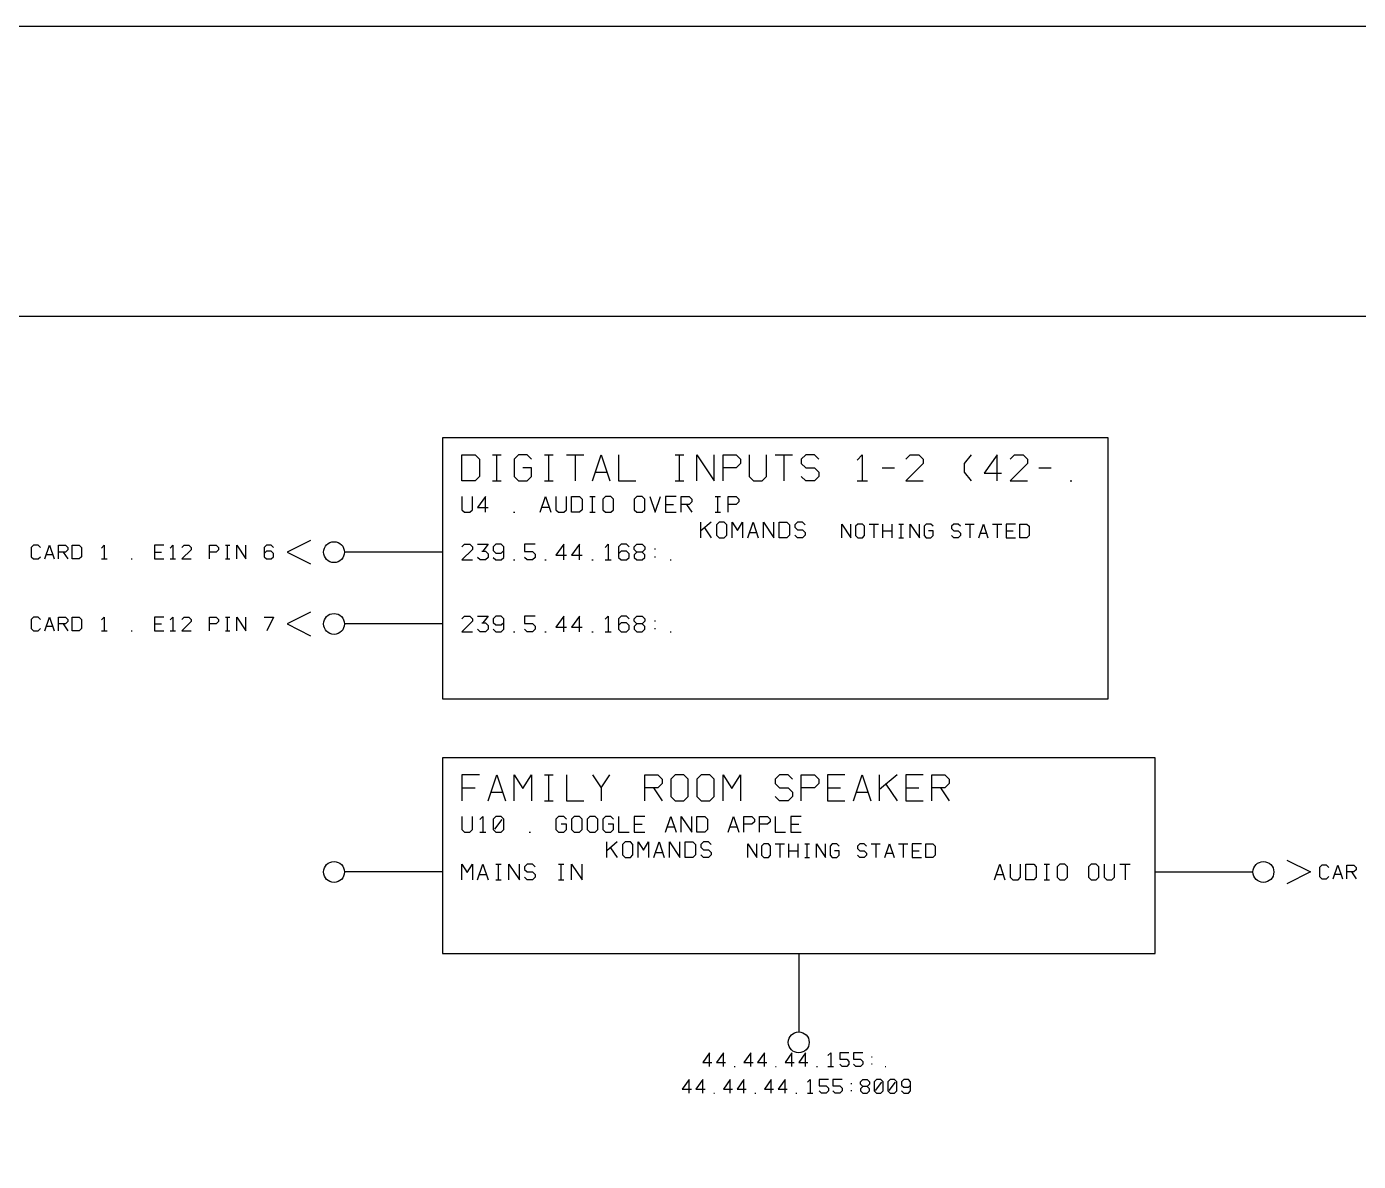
# Model space of a CAD drawing. Header units: millimetres. Extents: x 10 to 2534, y 10 to 1372.
# Drawn here: x 816.8 to 1020.9, y 1197.8 to 1371.6 of the extents above; entities that cross this region are included whole.
import ezdxf

# ---------------------------------------------------------------- set-up
doc = ezdxf.new("R2010")
doc.units = ezdxf.units.MM
for name, color, linetype, lineweight in [('DEVICE', 7, 'CONTINUOUS', 25), ('GROUP', 6, 'CONTINUOUS', 25), ('LABEL', 8, 'CONTINUOUS', 25), ('PANE', 250, 'CONTINUOUS', 25), ('POINT', 4, 'CONTINUOUS', 25), ('PORT_BUS', 5, 'CONTINUOUS', 25), ('PORT_IN', 3, 'CONTINUOUS', 25), ('PORT_OUT', 30, 'CONTINUOUS', 25), ('PORTAL', 2, 'CONTINUOUS', 25), ('SHEET', 7, 'CONTINUOUS', 25)]:
    doc.layers.add(name, color=color, linetype=linetype, lineweight=lineweight)

msp = doc.modelspace()

# ---------------------------------------------------------------- linework, layer by layer
at = {"layer": 'DEVICE'}
for points in [[(880.5, 1268.6), (982.5, 1268.6), (982.5, 1308.6), (880.5, 1308.6)], [(880.5, 1229.6), (989.7, 1229.6), (989.7, 1259.6), (880.5, 1259.6)]]:
    msp.add_lwpolyline(points, close=True, dxfattribs=at)
at = {"layer": 'GROUP'}
msp.add_lwpolyline([(24, 223.4), (1535.9, 223.4), (1535.9, 1327.2), (24, 1327.2)], close=True, dxfattribs=at)
at = {"layer": 'LABEL'}
for points in [[(883.5, 1302), (883.5, 1306), (885.5, 1306), (886.166667, 1305.333333), (886.166667, 1302.666667), (885.5, 1302), (883.5, 1302)], [(888.166667, 1306), (889.5, 1306)], [(888.833333, 1302), (888.833333, 1306)], [(894.166667, 1305.333333), (893.5, 1306), (892.166667, 1306), (891.5, 1305.333333), (891.5, 1302.666667), (892.166667, 1302), (893.5, 1302), (894.166667, 1302.666667), (894.166667, 1304), (892.833333, 1304)], [(896.166667, 1306), (897.5, 1306)], [(896.833333, 1302), (896.833333, 1306)], [(899.5, 1306), (902.166667, 1306)], [(900.833333, 1306), (900.833333, 1302)], [(903.5, 1302), (904.833333, 1306), (906.166667, 1302)], [(907.5, 1306), (907.5, 1302), (910.166667, 1302)], [(916.166667, 1306), (917.5, 1306)], [(916.833333, 1302), (916.833333, 1306)], [(919.5, 1302), (919.5, 1306), (922.166667, 1302), (922.166667, 1306)], [(923.5, 1302), (923.5, 1306), (925.5, 1306), (926.166667, 1305.333333), (926.166667, 1304.666667), (925.5, 1304), (923.5, 1304)], [(927.5, 1306), (927.5, 1302.666667), (928.166667, 1302), (929.5, 1302), (930.166667, 1302.666667), (930.166667, 1306)], [(931.5, 1306), (934.166667, 1306)], [(932.833333, 1306), (932.833333, 1302)], [(938.166667, 1305.333333), (937.5, 1306), (936.166667, 1306), (935.5, 1305.333333), (935.5, 1304.666667), (936.166667, 1304), (937.5, 1304), (938.166667, 1303.333333), (938.166667, 1302.666667), (937.5, 1302), (936.166667, 1302), (935.5, 1302.666667)], [(944.033333, 1305.2), (944.833333, 1306), (944.833333, 1302)], [(951.5, 1305.333333), (952.166667, 1306), (953.5, 1306), (954.166667, 1305.333333), (954.166667, 1304.666667), (951.5, 1302), (954.166667, 1302)], [(961.5, 1306), (960.433333, 1304.666667), (960.433333, 1303.333333), (961.5, 1302)], [(965.5, 1302), (965.5, 1306), (963.5, 1303.2), (966.166667, 1303.2)], [(967.5, 1305.333333), (968.166667, 1306), (969.5, 1306), (970.166667, 1305.333333), (970.166667, 1304.666667), (967.5, 1302), (970.166667, 1302)], [(947.9, 1304), (949.766667, 1304)], [(971.9, 1304), (973.766667, 1304)], [(888.166667, 1302), (889.5, 1302)], [(896.166667, 1302), (897.5, 1302)], [(903.966667, 1303.333333), (905.7, 1303.333333)], [(916.166667, 1302), (917.5, 1302)], [(944.033333, 1302), (945.633333, 1302)], [(976.7, 1302), (976.966667, 1302)], [(883.5, 1299.6), (883.5, 1297.6), (883.9, 1297.2), (884.7, 1297.2), (885.1, 1297.6), (885.1, 1299.6)], [(887.1, 1297.2), (887.1, 1299.6), (885.9, 1297.92), (887.5, 1297.92)], [(895.5, 1297.2), (896.3, 1299.6), (897.1, 1297.2)], [(895.78, 1298), (896.82, 1298)], [(897.9, 1299.6), (897.9, 1297.6), (898.3, 1297.2), (899.1, 1297.2), (899.5, 1297.6), (899.5, 1299.6)], [(900.3, 1297.2), (900.3, 1299.6), (901.5, 1299.6), (901.9, 1299.2), (901.9, 1297.6), (901.5, 1297.2), (900.3, 1297.2)], [(903.1, 1299.6), (903.9, 1299.6)], [(903.5, 1297.2), (903.5, 1299.6)], [(905.5, 1297.2), (906.3, 1297.2), (906.7, 1297.6), (906.7, 1299.2), (906.3, 1299.6), (905.5, 1299.6), (905.1, 1299.2), (905.1, 1297.6), (905.5, 1297.2)], [(910.3, 1297.2), (911.1, 1297.2), (911.5, 1297.6), (911.5, 1299.2), (911.1, 1299.6), (910.3, 1299.6), (909.9, 1299.2), (909.9, 1297.6), (910.3, 1297.2)], [(912.3, 1299.6), (913.1, 1297.2), (913.9, 1299.6)], [(916.3, 1299.6), (914.7, 1299.6), (914.7, 1297.2), (916.3, 1297.2)], [(914.7, 1298.4), (915.9, 1298.4)], [(917.1, 1297.2), (917.1, 1299.6), (918.3, 1299.6), (918.7, 1299.2), (918.7, 1298.8), (918.3, 1298.4), (917.1, 1298.4)], [(917.9, 1298.4), (918.7, 1297.2)], [(922.3, 1299.6), (923.1, 1299.6)], [(922.7, 1297.2), (922.7, 1299.6)], [(924.3, 1297.2), (924.3, 1299.6), (925.5, 1299.6), (925.9, 1299.2), (925.9, 1298.8), (925.5, 1298.4), (924.3, 1298.4)], [(891.42, 1297.2), (891.58, 1297.2)], [(903.1, 1297.2), (903.9, 1297.2)], [(922.3, 1297.2), (923.1, 1297.2)], [(883.5, 1291.9), (883.9, 1292.3), (884.7, 1292.3), (885.1, 1291.9), (885.1, 1291.5), (883.5, 1289.9), (885.1, 1289.9)], [(885.9, 1292.3), (887.5, 1292.3), (886.7, 1291.26)], [(888.3, 1290.3), (888.7, 1289.9), (889.5, 1289.9), (889.9, 1290.3), (889.9, 1291.9), (889.5, 1292.3), (888.7, 1292.3), (888.3, 1291.9), (888.3, 1291.34), (888.7, 1290.94), (889.5, 1290.94), (889.9, 1291.34)], [(894.7, 1292.3), (893.1, 1292.3), (893.1, 1291.18), (894.3, 1291.18), (894.7, 1290.78), (894.7, 1290.3), (894.3, 1289.9), (893.5, 1289.9), (893.1, 1290.3)], [(899.1, 1289.9), (899.1, 1292.3), (897.9, 1290.62), (899.5, 1290.62)], [(901.5, 1289.9), (901.5, 1292.3), (900.3, 1290.62), (901.9, 1290.62)], [(905.42, 1291.82), (905.9, 1292.3), (905.9, 1289.9)], [(909.1, 1291.9), (908.7, 1292.3), (907.9, 1292.3), (907.5, 1291.9), (907.5, 1290.3), (907.9, 1289.9), (908.7, 1289.9), (909.1, 1290.3), (909.1, 1290.86), (908.7, 1291.26), (907.9, 1291.26), (907.5, 1290.86)], [(910.3, 1291.1), (909.9, 1291.5), (909.9, 1291.9), (910.3, 1292.3), (911.1, 1292.3), (911.5, 1291.9), (911.5, 1291.5), (911.1, 1291.1), (910.3, 1291.1), (909.9, 1290.7), (909.9, 1290.3), (910.3, 1289.9), (911.1, 1289.9), (911.5, 1290.3), (911.5, 1290.7), (911.1, 1291.1)], [(886.54, 1291.26), (887.1, 1291.26), (887.5, 1290.86), (887.5, 1290.3), (887.1, 1289.9), (886.3, 1289.9), (885.9, 1290.3)], [(891.42, 1289.9), (891.58, 1289.9)], [(896.22, 1289.9), (896.38, 1289.9)], [(903.42, 1289.9), (903.58, 1289.9)], [(905.42, 1289.9), (906.38, 1289.9)], [(913.02, 1291.58), (913.18, 1291.58)], [(913.02, 1290.38), (913.18, 1290.38)], [(915.42, 1289.9), (915.58, 1289.9)], [(883.5, 1280.9), (883.9, 1281.3), (884.7, 1281.3), (885.1, 1280.9), (885.1, 1280.5), (883.5, 1278.9), (885.1, 1278.9)], [(885.9, 1281.3), (887.5, 1281.3), (886.7, 1280.26)], [(886.54, 1280.26), (887.1, 1280.26), (887.5, 1279.86), (887.5, 1279.3), (887.1, 1278.9), (886.3, 1278.9), (885.9, 1279.3)], [(888.3, 1279.3), (888.7, 1278.9), (889.5, 1278.9), (889.9, 1279.3), (889.9, 1280.9), (889.5, 1281.3), (888.7, 1281.3), (888.3, 1280.9), (888.3, 1280.34), (888.7, 1279.94), (889.5, 1279.94), (889.9, 1280.34)], [(894.7, 1281.3), (893.1, 1281.3), (893.1, 1280.18), (894.3, 1280.18), (894.7, 1279.78), (894.7, 1279.3), (894.3, 1278.9), (893.5, 1278.9), (893.1, 1279.3)], [(899.1, 1278.9), (899.1, 1281.3), (897.9, 1279.62), (899.5, 1279.62)], [(901.5, 1278.9), (901.5, 1281.3), (900.3, 1279.62), (901.9, 1279.62)], [(905.42, 1280.82), (905.9, 1281.3), (905.9, 1278.9)], [(909.1, 1280.9), (908.7, 1281.3), (907.9, 1281.3), (907.5, 1280.9), (907.5, 1279.3), (907.9, 1278.9), (908.7, 1278.9), (909.1, 1279.3), (909.1, 1279.86), (908.7, 1280.26), (907.9, 1280.26), (907.5, 1279.86)], [(910.3, 1280.1), (909.9, 1280.5), (909.9, 1280.9), (910.3, 1281.3), (911.1, 1281.3), (911.5, 1280.9), (911.5, 1280.5), (911.1, 1280.1), (910.3, 1280.1), (909.9, 1279.7), (909.9, 1279.3), (910.3, 1278.9), (911.1, 1278.9), (911.5, 1279.3), (911.5, 1279.7), (911.1, 1280.1)], [(913.02, 1280.58), (913.18, 1280.58)], [(891.42, 1278.9), (891.58, 1278.9)], [(896.22, 1278.9), (896.38, 1278.9)], [(903.42, 1278.9), (903.58, 1278.9)], [(905.42, 1278.9), (906.38, 1278.9)], [(913.02, 1279.38), (913.18, 1279.38)], [(915.42, 1278.9), (915.58, 1278.9)], [(886.166667, 1257), (883.5, 1257), (883.5, 1253)], [(887.5, 1253), (888.833333, 1257), (890.166667, 1253)], [(891.5, 1253), (891.5, 1257), (892.833333, 1254.866667), (894.166667, 1257), (894.166667, 1253)], [(896.166667, 1257), (897.5, 1257)], [(896.833333, 1253), (896.833333, 1257)], [(899.5, 1257), (899.5, 1253), (902.166667, 1253)], [(903.5, 1257), (904.833333, 1255), (906.166667, 1257)], [(911.5, 1253), (911.5, 1257), (913.5, 1257), (914.166667, 1256.333333), (914.166667, 1255.666667), (913.5, 1255), (911.5, 1255)], [(916.166667, 1253), (917.5, 1253), (918.166667, 1253.666667), (918.166667, 1256.333333), (917.5, 1257), (916.166667, 1257), (915.5, 1256.333333), (915.5, 1253.666667), (916.166667, 1253)], [(920.166667, 1253), (921.5, 1253), (922.166667, 1253.666667), (922.166667, 1256.333333), (921.5, 1257), (920.166667, 1257), (919.5, 1256.333333), (919.5, 1253.666667), (920.166667, 1253)], [(923.5, 1253), (923.5, 1257), (924.833333, 1254.866667), (926.166667, 1257), (926.166667, 1253)], [(934.166667, 1256.333333), (933.5, 1257), (932.166667, 1257), (931.5, 1256.333333), (931.5, 1255.666667), (932.166667, 1255), (933.5, 1255), (934.166667, 1254.333333), (934.166667, 1253.666667), (933.5, 1253), (932.166667, 1253), (931.5, 1253.666667)], [(935.5, 1253), (935.5, 1257), (937.5, 1257), (938.166667, 1256.333333), (938.166667, 1255.666667), (937.5, 1255), (935.5, 1255)], [(942.166667, 1257), (939.5, 1257), (939.5, 1253), (942.166667, 1253)], [(943.5, 1253), (944.833333, 1257), (946.166667, 1253)], [(947.5, 1253), (947.5, 1257)], [(950.166667, 1257), (947.5, 1254.733333)], [(954.166667, 1257), (951.5, 1257), (951.5, 1253), (954.166667, 1253)], [(955.5, 1253), (955.5, 1257), (957.5, 1257), (958.166667, 1256.333333), (958.166667, 1255.666667), (957.5, 1255), (955.5, 1255)], [(883.5, 1255), (885.5, 1255)], [(904.833333, 1255), (904.833333, 1253)], [(912.833333, 1255), (914.166667, 1253)], [(939.5, 1255), (941.5, 1255)], [(948.433333, 1255.533333), (950.166667, 1253)], [(951.5, 1255), (953.5, 1255)], [(956.833333, 1255), (958.166667, 1253)], [(887.966667, 1254.333333), (889.7, 1254.333333)], [(896.166667, 1253), (897.5, 1253)], [(943.966667, 1254.333333), (945.7, 1254.333333)], [(883.5, 1250.6), (883.5, 1248.6), (883.9, 1248.2), (884.7, 1248.2), (885.1, 1248.6), (885.1, 1250.6)], [(886.22, 1250.12), (886.7, 1250.6), (886.7, 1248.2)], [(888.7, 1248.2), (889.5, 1248.2), (889.9, 1248.6), (889.9, 1250.2), (889.5, 1250.6), (888.7, 1250.6), (888.3, 1250.2), (888.3, 1248.6), (888.7, 1248.2)], [(888.54, 1248.68), (889.66, 1250.12)], [(899.5, 1250.2), (899.1, 1250.6), (898.3, 1250.6), (897.9, 1250.2), (897.9, 1248.6), (898.3, 1248.2), (899.1, 1248.2), (899.5, 1248.6), (899.5, 1249.4), (898.7, 1249.4)], [(900.7, 1248.2), (901.5, 1248.2), (901.9, 1248.6), (901.9, 1250.2), (901.5, 1250.6), (900.7, 1250.6), (900.3, 1250.2), (900.3, 1248.6), (900.7, 1248.2)], [(903.1, 1248.2), (903.9, 1248.2), (904.3, 1248.6), (904.3, 1250.2), (903.9, 1250.6), (903.1, 1250.6), (902.7, 1250.2), (902.7, 1248.6), (903.1, 1248.2)], [(906.7, 1250.2), (906.3, 1250.6), (905.5, 1250.6), (905.1, 1250.2), (905.1, 1248.6), (905.5, 1248.2), (906.3, 1248.2), (906.7, 1248.6), (906.7, 1249.4), (905.9, 1249.4)], [(907.5, 1250.6), (907.5, 1248.2), (909.1, 1248.2)], [(911.5, 1250.6), (909.9, 1250.6), (909.9, 1248.2), (911.5, 1248.2)], [(909.9, 1249.4), (911.1, 1249.4)], [(914.7, 1248.2), (915.5, 1250.6), (916.3, 1248.2)], [(914.98, 1249), (916.02, 1249)], [(917.1, 1248.2), (917.1, 1250.6), (918.7, 1248.2), (918.7, 1250.6)], [(919.5, 1248.2), (919.5, 1250.6), (920.7, 1250.6), (921.1, 1250.2), (921.1, 1248.6), (920.7, 1248.2), (919.5, 1248.2)], [(924.3, 1248.2), (925.1, 1250.6), (925.9, 1248.2)], [(924.58, 1249), (925.62, 1249)], [(926.7, 1248.2), (926.7, 1250.6), (927.9, 1250.6), (928.3, 1250.2), (928.3, 1249.8), (927.9, 1249.4), (926.7, 1249.4)], [(929.1, 1248.2), (929.1, 1250.6), (930.3, 1250.6), (930.7, 1250.2), (930.7, 1249.8), (930.3, 1249.4), (929.1, 1249.4)], [(931.5, 1250.6), (931.5, 1248.2), (933.1, 1248.2)], [(935.5, 1250.6), (933.9, 1250.6), (933.9, 1248.2), (935.5, 1248.2)], [(933.9, 1249.4), (935.1, 1249.4)], [(886.22, 1248.2), (887.18, 1248.2)], [(893.82, 1248.2), (893.98, 1248.2)], [(883.5, 1240.9), (883.5, 1243.3), (884.3, 1242.02), (885.1, 1243.3), (885.1, 1240.9)], [(885.9, 1240.9), (886.7, 1243.3), (887.5, 1240.9)], [(888.7, 1243.3), (889.5, 1243.3)], [(889.1, 1240.9), (889.1, 1243.3)], [(890.7, 1240.9), (890.7, 1243.3), (892.3, 1240.9), (892.3, 1243.3)], [(894.7, 1242.9), (894.3, 1243.3), (893.5, 1243.3), (893.1, 1242.9), (893.1, 1242.5), (893.5, 1242.1), (894.3, 1242.1), (894.7, 1241.7), (894.7, 1241.3), (894.3, 1240.9), (893.5, 1240.9), (893.1, 1241.3)], [(898.3, 1243.3), (899.1, 1243.3)], [(898.7, 1240.9), (898.7, 1243.3)], [(900.3, 1240.9), (900.3, 1243.3), (901.9, 1240.9), (901.9, 1243.3)], [(965.1, 1240.9), (965.9, 1243.3), (966.7, 1240.9)], [(967.5, 1243.3), (967.5, 1241.3), (967.9, 1240.9), (968.7, 1240.9), (969.1, 1241.3), (969.1, 1243.3)], [(969.9, 1240.9), (969.9, 1243.3), (971.1, 1243.3), (971.5, 1242.9), (971.5, 1241.3), (971.1, 1240.9), (969.9, 1240.9)], [(972.7, 1243.3), (973.5, 1243.3)], [(973.1, 1240.9), (973.1, 1243.3)], [(975.1, 1240.9), (975.9, 1240.9), (976.3, 1241.3), (976.3, 1242.9), (975.9, 1243.3), (975.1, 1243.3), (974.7, 1242.9), (974.7, 1241.3), (975.1, 1240.9)], [(979.9, 1240.9), (980.7, 1240.9), (981.1, 1241.3), (981.1, 1242.9), (980.7, 1243.3), (979.9, 1243.3), (979.5, 1242.9), (979.5, 1241.3), (979.9, 1240.9)], [(981.9, 1243.3), (981.9, 1241.3), (982.3, 1240.9), (983.1, 1240.9), (983.5, 1241.3), (983.5, 1243.3)], [(984.3, 1243.3), (985.9, 1243.3)], [(985.1, 1243.3), (985.1, 1240.9)], [(886.18, 1241.7), (887.22, 1241.7)], [(888.7, 1240.9), (889.5, 1240.9)], [(898.3, 1240.9), (899.1, 1240.9)], [(965.38, 1241.7), (966.42, 1241.7)], [(972.7, 1240.9), (973.5, 1240.9)], [(921.45, 1212.3), (921.45, 1214.4), (920.4, 1212.93), (921.8, 1212.93)], [(923.55, 1212.3), (923.55, 1214.4), (922.5, 1212.93), (923.9, 1212.93)], [(927.75, 1212.3), (927.75, 1214.4), (926.7, 1212.93), (928.1, 1212.93)], [(929.85, 1212.3), (929.85, 1214.4), (928.8, 1212.93), (930.2, 1212.93)], [(934.05, 1212.3), (934.05, 1214.4), (933, 1212.93), (934.4, 1212.93)], [(936.15, 1212.3), (936.15, 1214.4), (935.1, 1212.93), (936.5, 1212.93)], [(939.58, 1213.98), (940, 1214.4), (940, 1212.3)], [(942.8, 1214.4), (941.4, 1214.4), (941.4, 1213.42), (942.45, 1213.42), (942.8, 1213.07), (942.8, 1212.65), (942.45, 1212.3), (941.75, 1212.3), (941.4, 1212.65)], [(944.9, 1214.4), (943.5, 1214.4), (943.5, 1213.42), (944.55, 1213.42), (944.9, 1213.07), (944.9, 1212.65), (944.55, 1212.3), (943.85, 1212.3), (943.5, 1212.65)], [(925.23, 1212.3), (925.37, 1212.3)], [(931.53, 1212.3), (931.67, 1212.3)], [(937.83, 1212.3), (937.97, 1212.3)], [(939.58, 1212.3), (940.42, 1212.3)], [(946.23, 1213.77), (946.37, 1213.77)], [(946.23, 1212.72), (946.37, 1212.72)], [(948.33, 1212.3), (948.47, 1212.3)]]:
    msp.add_lwpolyline(points, dxfattribs=at)
at = {"layer": 'PANE'}
for points in [[(920.1, 1293.3), (920.1, 1295.7)], [(921.7, 1295.7), (920.1, 1294.34)], [(920.66, 1294.82), (921.7, 1293.3)], [(922.9, 1293.3), (923.7, 1293.3), (924.1, 1293.7), (924.1, 1295.3), (923.7, 1295.7), (922.9, 1295.7), (922.5, 1295.3), (922.5, 1293.7), (922.9, 1293.3)], [(924.9, 1293.3), (924.9, 1295.7), (925.7, 1294.42), (926.5, 1295.7), (926.5, 1293.3)], [(927.3, 1293.3), (928.1, 1295.7), (928.9, 1293.3)], [(927.58, 1294.1), (928.62, 1294.1)], [(929.7, 1293.3), (929.7, 1295.7), (931.3, 1293.3), (931.3, 1295.7)], [(932.1, 1293.3), (932.1, 1295.7), (933.3, 1295.7), (933.7, 1295.3), (933.7, 1293.7), (933.3, 1293.3), (932.1, 1293.3)], [(936.1, 1295.3), (935.7, 1295.7), (934.9, 1295.7), (934.5, 1295.3), (934.5, 1294.9), (934.9, 1294.5), (935.7, 1294.5), (936.1, 1294.1), (936.1, 1293.7), (935.7, 1293.3), (934.9, 1293.3), (934.5, 1293.7)], [(941.7, 1293.3), (941.7, 1295.4), (943.1, 1293.3), (943.1, 1295.4)], [(944.15, 1293.3), (944.85, 1293.3), (945.2, 1293.65), (945.2, 1295.05), (944.85, 1295.4), (944.15, 1295.4), (943.8, 1295.05), (943.8, 1293.65), (944.15, 1293.3)], [(945.9, 1295.4), (947.3, 1295.4)], [(946.6, 1295.4), (946.6, 1293.3)], [(948, 1293.3), (948, 1295.4)], [(948, 1294.35), (949.4, 1294.35)], [(949.4, 1293.3), (949.4, 1295.4)], [(950.45, 1295.4), (951.15, 1295.4)], [(950.8, 1293.3), (950.8, 1295.4)], [(952.2, 1293.3), (952.2, 1295.4), (953.6, 1293.3), (953.6, 1295.4)], [(955.7, 1295.05), (955.35, 1295.4), (954.65, 1295.4), (954.3, 1295.05), (954.3, 1293.65), (954.65, 1293.3), (955.35, 1293.3), (955.7, 1293.65), (955.7, 1294.35), (955, 1294.35)], [(959.9, 1295.05), (959.55, 1295.4), (958.85, 1295.4), (958.5, 1295.05), (958.5, 1294.7), (958.85, 1294.35), (959.55, 1294.35), (959.9, 1294), (959.9, 1293.65), (959.55, 1293.3), (958.85, 1293.3), (958.5, 1293.65)], [(960.6, 1295.4), (962, 1295.4)], [(961.3, 1295.4), (961.3, 1293.3)], [(962.7, 1293.3), (963.4, 1295.4), (964.1, 1293.3)], [(962.945, 1294), (963.855, 1294)], [(964.8, 1295.4), (966.2, 1295.4)], [(965.5, 1295.4), (965.5, 1293.3)], [(968.3, 1295.4), (966.9, 1295.4), (966.9, 1293.3), (968.3, 1293.3)], [(966.9, 1294.35), (967.95, 1294.35)], [(969, 1293.3), (969, 1295.4), (970.05, 1295.4), (970.4, 1295.05), (970.4, 1293.65), (970.05, 1293.3), (969, 1293.3)], [(950.45, 1293.3), (951.15, 1293.3)], [(905.7, 1244.3), (905.7, 1246.7)], [(907.3, 1246.7), (905.7, 1245.34)], [(906.26, 1245.82), (907.3, 1244.3)], [(908.5, 1244.3), (909.3, 1244.3), (909.7, 1244.7), (909.7, 1246.3), (909.3, 1246.7), (908.5, 1246.7), (908.1, 1246.3), (908.1, 1244.7), (908.5, 1244.3)], [(910.5, 1244.3), (910.5, 1246.7), (911.3, 1245.42), (912.1, 1246.7), (912.1, 1244.3)], [(912.9, 1244.3), (913.7, 1246.7), (914.5, 1244.3)], [(913.18, 1245.1), (914.22, 1245.1)], [(915.3, 1244.3), (915.3, 1246.7), (916.9, 1244.3), (916.9, 1246.7)], [(917.7, 1244.3), (917.7, 1246.7), (918.9, 1246.7), (919.3, 1246.3), (919.3, 1244.7), (918.9, 1244.3), (917.7, 1244.3)], [(921.7, 1246.3), (921.3, 1246.7), (920.5, 1246.7), (920.1, 1246.3), (920.1, 1245.9), (920.5, 1245.5), (921.3, 1245.5), (921.7, 1245.1), (921.7, 1244.7), (921.3, 1244.3), (920.5, 1244.3), (920.1, 1244.7)], [(927.3, 1244.3), (927.3, 1246.4), (928.7, 1244.3), (928.7, 1246.4)], [(929.75, 1244.3), (930.45, 1244.3), (930.8, 1244.65), (930.8, 1246.05), (930.45, 1246.4), (929.75, 1246.4), (929.4, 1246.05), (929.4, 1244.65), (929.75, 1244.3)], [(931.5, 1246.4), (932.9, 1246.4)], [(932.2, 1246.4), (932.2, 1244.3)], [(933.6, 1244.3), (933.6, 1246.4)], [(933.6, 1245.35), (935, 1245.35)], [(935, 1244.3), (935, 1246.4)], [(936.05, 1246.4), (936.75, 1246.4)], [(936.4, 1244.3), (936.4, 1246.4)], [(937.8, 1244.3), (937.8, 1246.4), (939.2, 1244.3), (939.2, 1246.4)], [(941.3, 1246.05), (940.95, 1246.4), (940.25, 1246.4), (939.9, 1246.05), (939.9, 1244.65), (940.25, 1244.3), (940.95, 1244.3), (941.3, 1244.65), (941.3, 1245.35), (940.6, 1245.35)], [(945.5, 1246.05), (945.15, 1246.4), (944.45, 1246.4), (944.1, 1246.05), (944.1, 1245.7), (944.45, 1245.35), (945.15, 1245.35), (945.5, 1245), (945.5, 1244.65), (945.15, 1244.3), (944.45, 1244.3), (944.1, 1244.65)], [(946.2, 1246.4), (947.6, 1246.4)], [(946.9, 1246.4), (946.9, 1244.3)], [(948.3, 1244.3), (949, 1246.4), (949.7, 1244.3)], [(948.545, 1245), (949.455, 1245)], [(950.4, 1246.4), (951.8, 1246.4)], [(951.1, 1246.4), (951.1, 1244.3)], [(953.9, 1246.4), (952.5, 1246.4), (952.5, 1244.3), (953.9, 1244.3)], [(952.5, 1245.35), (953.55, 1245.35)], [(954.6, 1244.3), (954.6, 1246.4), (955.65, 1246.4), (956, 1246.05), (956, 1244.65), (955.65, 1244.3), (954.6, 1244.3)], [(936.05, 1244.3), (936.75, 1244.3)]]:
    msp.add_lwpolyline(points, dxfattribs=at)
at = {"layer": 'POINT'}
for centre in [(863.9, 1291.1), (863.9, 1280.1), (863.9, 1242.1), (1006.3, 1242.1), (935.1, 1216)]:
    msp.add_circle(centre, 1.6, dxfattribs=at)
at = {"layer": 'PORT_BUS'}
msp.add_line((935.1, 1229.6), (935.1, 1217.6), dxfattribs=at)
at = {"layer": 'PORT_IN'}
for p, q in [((880.5, 1291.1), (865.5, 1291.1)), ((880.5, 1280.1), (865.5, 1280.1)), ((880.5, 1242.1), (865.5, 1242.1))]:
    msp.add_line(p, q, dxfattribs=at)
at = {"layer": 'PORT_OUT'}
msp.add_line((989.7, 1242.1), (1004.7, 1242.1), dxfattribs=at)
at = {"layer": 'PORTAL'}
for points in [[(818.9, 1291.8), (818.55, 1292.15), (817.85, 1292.15), (817.5, 1291.8), (817.5, 1290.4), (817.85, 1290.05), (818.55, 1290.05), (818.9, 1290.4)], [(819.6, 1290.05), (820.3, 1292.15), (821, 1290.05)], [(821.7, 1290.05), (821.7, 1292.15), (822.75, 1292.15), (823.1, 1291.8), (823.1, 1291.45), (822.75, 1291.1), (821.7, 1291.1)], [(823.8, 1290.05), (823.8, 1292.15), (824.85, 1292.15), (825.2, 1291.8), (825.2, 1290.4), (824.85, 1290.05), (823.8, 1290.05)], [(828.28, 1291.73), (828.7, 1292.15), (828.7, 1290.05)], [(837.8, 1292.15), (836.4, 1292.15), (836.4, 1290.05), (837.8, 1290.05)], [(838.78, 1291.73), (839.2, 1292.15), (839.2, 1290.05)], [(840.6, 1291.8), (840.95, 1292.15), (841.65, 1292.15), (842, 1291.8), (842, 1291.45), (840.6, 1290.05), (842, 1290.05)], [(844.8, 1290.05), (844.8, 1292.15), (845.85, 1292.15), (846.2, 1291.8), (846.2, 1291.45), (845.85, 1291.1), (844.8, 1291.1)], [(847.25, 1292.15), (847.95, 1292.15)], [(847.6, 1290.05), (847.6, 1292.15)], [(849, 1290.05), (849, 1292.15), (850.4, 1290.05), (850.4, 1292.15)], [(854.6, 1291.8), (854.25, 1292.15), (853.55, 1292.15), (853.2, 1291.8), (853.2, 1290.4), (853.55, 1290.05), (854.25, 1290.05), (854.6, 1290.4), (854.6, 1290.89), (854.25, 1291.24), (853.55, 1291.24), (853.2, 1290.89)], [(860.3, 1292.9), (856.7, 1291.1), (860.3, 1289.3)], [(819.845, 1290.75), (820.755, 1290.75)], [(822.4, 1291.1), (823.1, 1290.05)], [(828.28, 1290.05), (829.12, 1290.05)], [(832.83, 1290.05), (832.97, 1290.05)], [(836.4, 1291.1), (837.45, 1291.1)], [(838.78, 1290.05), (839.62, 1290.05)], [(847.25, 1290.05), (847.95, 1290.05)], [(860.3, 1281.9), (856.7, 1280.1), (860.3, 1278.3)], [(818.9, 1280.8), (818.55, 1281.15), (817.85, 1281.15), (817.5, 1280.8), (817.5, 1279.4), (817.85, 1279.05), (818.55, 1279.05), (818.9, 1279.4)], [(819.6, 1279.05), (820.3, 1281.15), (821, 1279.05)], [(819.845, 1279.75), (820.755, 1279.75)], [(821.7, 1279.05), (821.7, 1281.15), (822.75, 1281.15), (823.1, 1280.8), (823.1, 1280.45), (822.75, 1280.1), (821.7, 1280.1)], [(822.4, 1280.1), (823.1, 1279.05)], [(823.8, 1279.05), (823.8, 1281.15), (824.85, 1281.15), (825.2, 1280.8), (825.2, 1279.4), (824.85, 1279.05), (823.8, 1279.05)], [(828.28, 1280.73), (828.7, 1281.15), (828.7, 1279.05)], [(837.8, 1281.15), (836.4, 1281.15), (836.4, 1279.05), (837.8, 1279.05)], [(836.4, 1280.1), (837.45, 1280.1)], [(838.78, 1280.73), (839.2, 1281.15), (839.2, 1279.05)], [(840.6, 1280.8), (840.95, 1281.15), (841.65, 1281.15), (842, 1280.8), (842, 1280.45), (840.6, 1279.05), (842, 1279.05)], [(844.8, 1279.05), (844.8, 1281.15), (845.85, 1281.15), (846.2, 1280.8), (846.2, 1280.45), (845.85, 1280.1), (844.8, 1280.1)], [(847.25, 1281.15), (847.95, 1281.15)], [(847.6, 1279.05), (847.6, 1281.15)], [(849, 1279.05), (849, 1281.15), (850.4, 1279.05), (850.4, 1281.15)], [(853.2, 1281.15), (854.6, 1281.15), (853.62, 1279.05)], [(828.28, 1279.05), (829.12, 1279.05)], [(832.83, 1279.05), (832.97, 1279.05)], [(838.78, 1279.05), (839.62, 1279.05)], [(847.25, 1279.05), (847.95, 1279.05)], [(1009.9, 1243.9), (1013.5, 1242.1), (1009.9, 1240.3)], [(1016.3, 1242.8), (1015.95, 1243.15), (1015.25, 1243.15), (1014.9, 1242.8), (1014.9, 1241.4), (1015.25, 1241.05), (1015.95, 1241.05), (1016.3, 1241.4)], [(1017, 1241.05), (1017.7, 1243.15), (1018.4, 1241.05)], [(1019.1, 1241.05), (1019.1, 1243.15), (1020.15, 1243.15), (1020.5, 1242.8), (1020.5, 1242.45), (1020.15, 1242.1), (1019.1, 1242.1)], [(1017.245, 1241.75), (1018.155, 1241.75)], [(1019.8, 1242.1), (1020.5, 1241.05)], [(918.3, 1208.2), (918.3, 1210.3), (917.25, 1208.83), (918.65, 1208.83)], [(920.4, 1208.2), (920.4, 1210.3), (919.35, 1208.83), (920.75, 1208.83)], [(924.6, 1208.2), (924.6, 1210.3), (923.55, 1208.83), (924.95, 1208.83)], [(926.7, 1208.2), (926.7, 1210.3), (925.65, 1208.83), (927.05, 1208.83)], [(930.9, 1208.2), (930.9, 1210.3), (929.85, 1208.83), (931.25, 1208.83)], [(933, 1208.2), (933, 1210.3), (931.95, 1208.83), (933.35, 1208.83)], [(936.43, 1209.88), (936.85, 1210.3), (936.85, 1208.2)], [(939.65, 1210.3), (938.25, 1210.3), (938.25, 1209.32), (939.3, 1209.32), (939.65, 1208.97), (939.65, 1208.55), (939.3, 1208.2), (938.6, 1208.2), (938.25, 1208.55)], [(941.75, 1210.3), (940.35, 1210.3), (940.35, 1209.32), (941.4, 1209.32), (941.75, 1208.97), (941.75, 1208.55), (941.4, 1208.2), (940.7, 1208.2), (940.35, 1208.55)], [(944.9, 1209.25), (944.55, 1209.6), (944.55, 1209.95), (944.9, 1210.3), (945.6, 1210.3), (945.95, 1209.95), (945.95, 1209.6), (945.6, 1209.25), (944.9, 1209.25), (944.55, 1208.9), (944.55, 1208.55), (944.9, 1208.2), (945.6, 1208.2), (945.95, 1208.55), (945.95, 1208.9), (945.6, 1209.25)], [(947, 1208.2), (947.7, 1208.2), (948.05, 1208.55), (948.05, 1209.95), (947.7, 1210.3), (947, 1210.3), (946.65, 1209.95), (946.65, 1208.55), (947, 1208.2)], [(949.1, 1208.2), (949.8, 1208.2), (950.15, 1208.55), (950.15, 1209.95), (949.8, 1210.3), (949.1, 1210.3), (948.75, 1209.95), (948.75, 1208.55), (949.1, 1208.2)], [(950.85, 1208.55), (951.2, 1208.2), (951.9, 1208.2), (952.25, 1208.55), (952.25, 1209.95), (951.9, 1210.3), (951.2, 1210.3), (950.85, 1209.95), (950.85, 1209.46), (951.2, 1209.11), (951.9, 1209.11), (952.25, 1209.46)], [(922.08, 1208.2), (922.22, 1208.2)], [(928.38, 1208.2), (928.52, 1208.2)], [(934.68, 1208.2), (934.82, 1208.2)], [(936.43, 1208.2), (937.27, 1208.2)], [(943.08, 1209.67), (943.22, 1209.67)], [(943.08, 1208.62), (943.22, 1208.62)], [(946.86, 1208.62), (947.84, 1209.88)], [(948.96, 1208.62), (949.94, 1209.88)]]:
    msp.add_lwpolyline(points, dxfattribs=at)
at = {"layer": 'SHEET'}
msp.add_lwpolyline([(9.6, 9.6), (2534.5, 9.6), (2534.5, 1371.6), (9.6, 1371.6)], close=True, dxfattribs=at)

doc.saveas('drawing.dxf')
